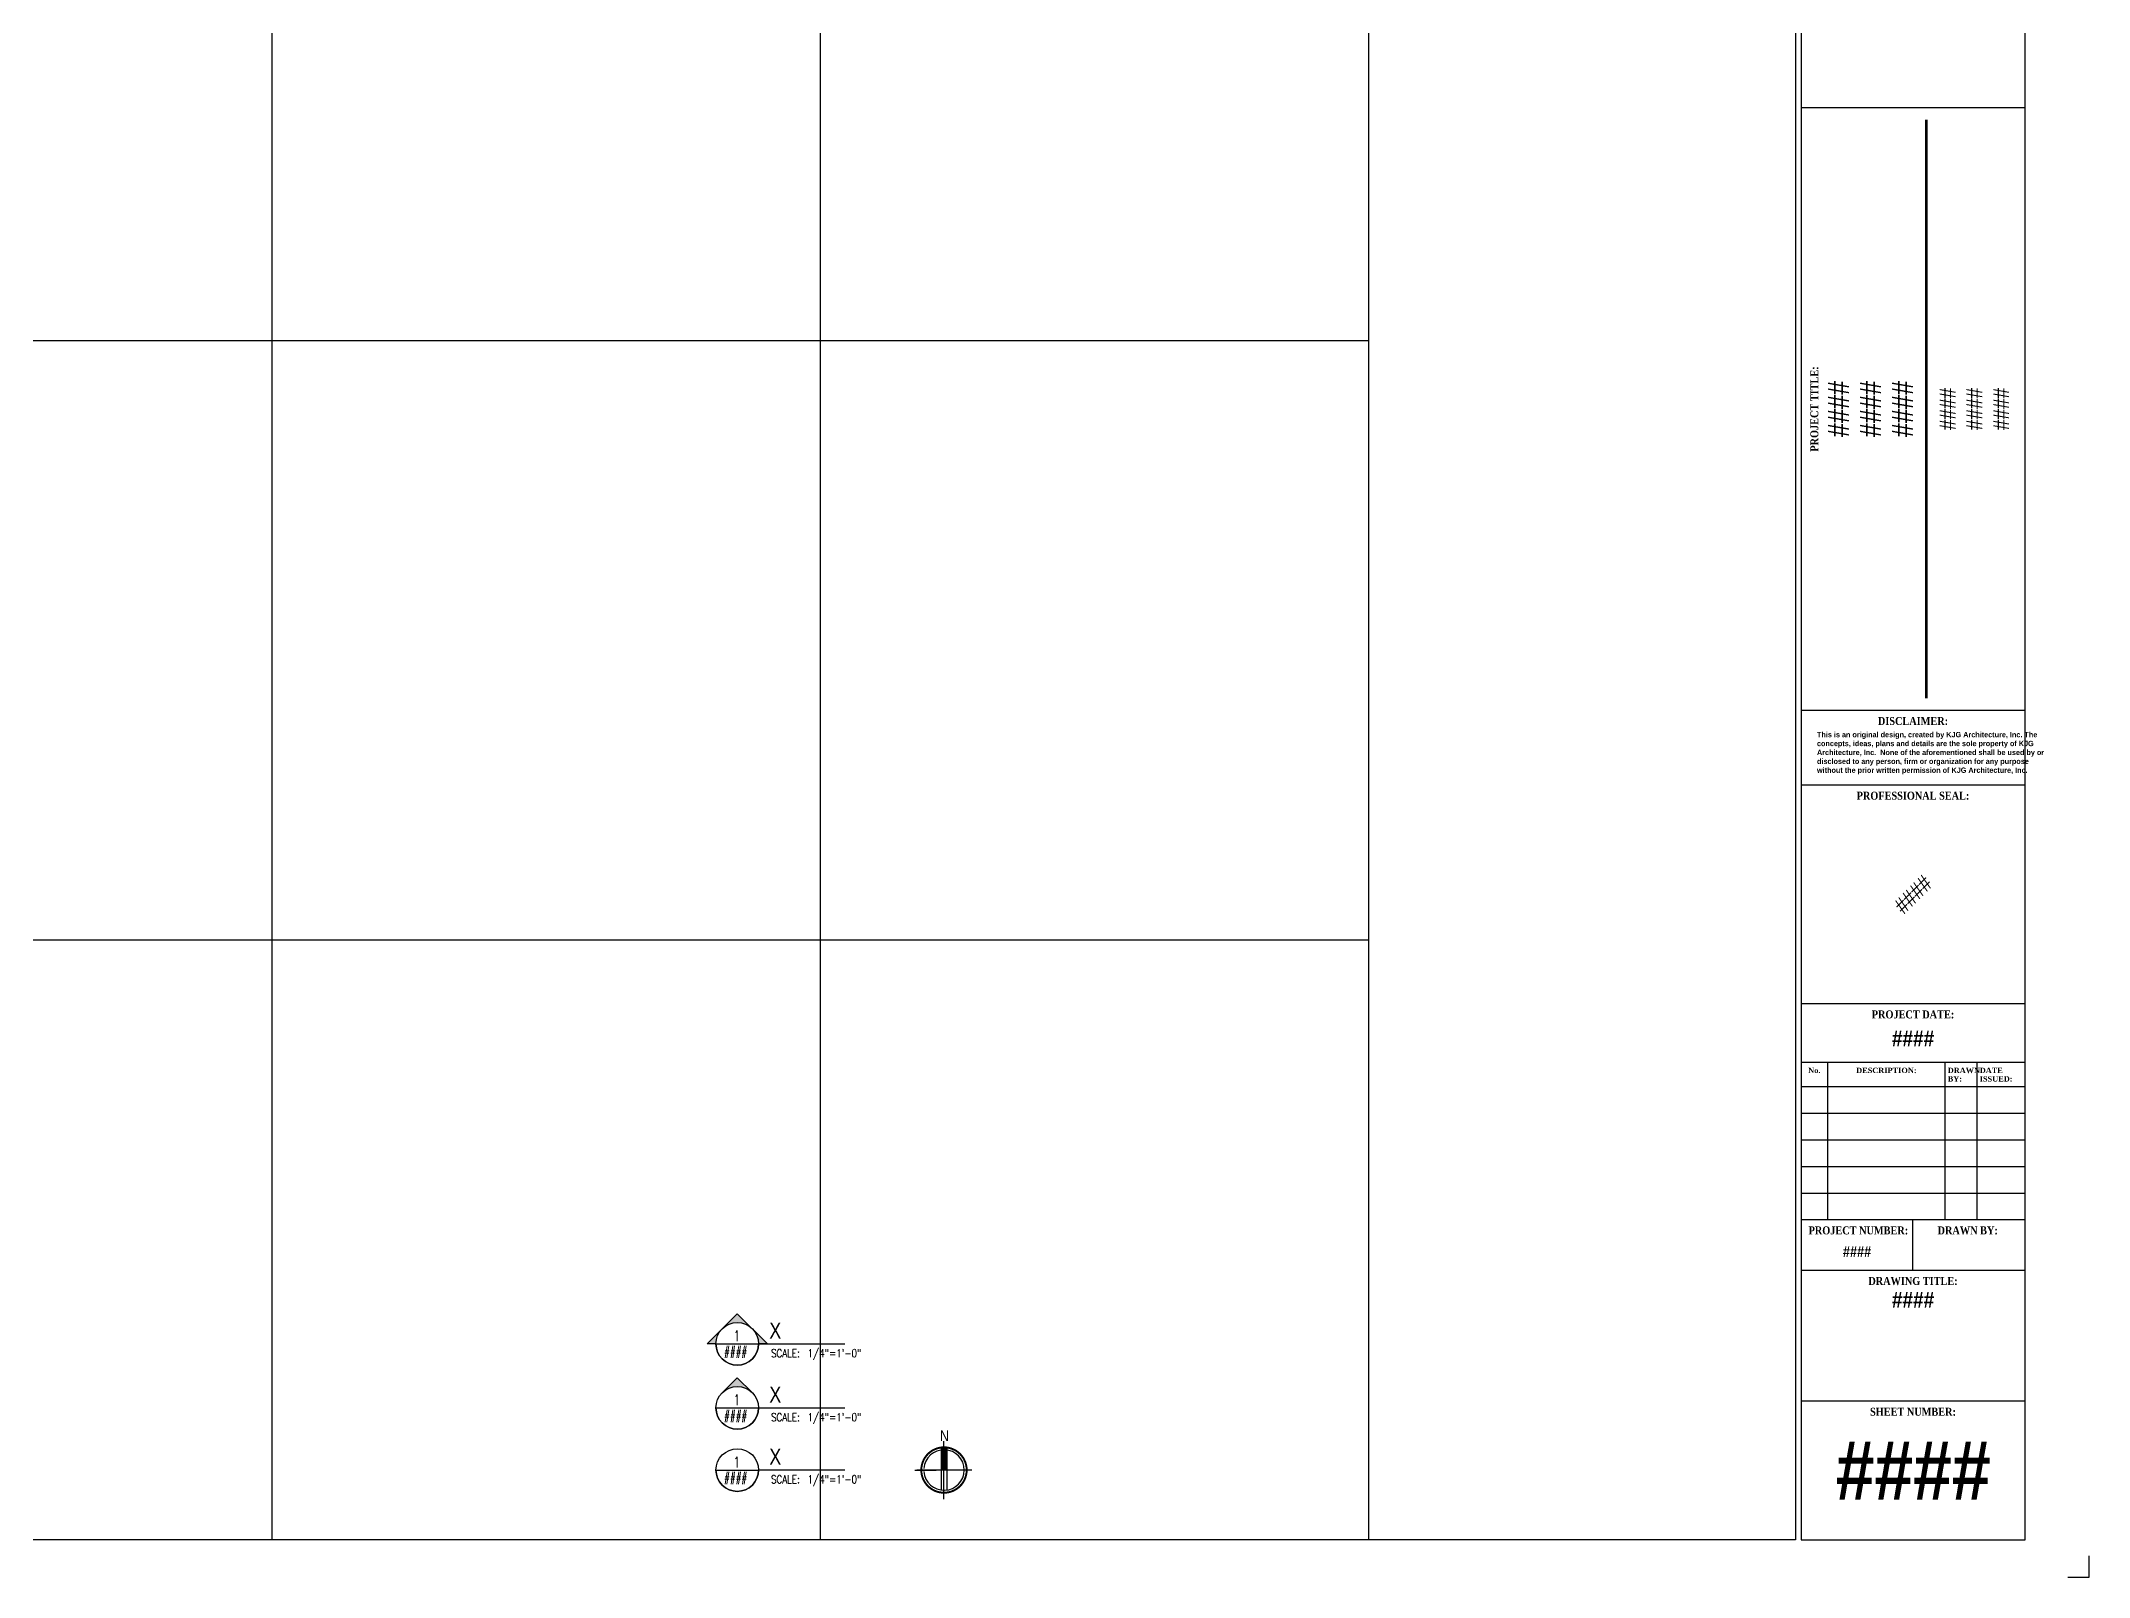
# Paper-space layout '36x48' of a CAD drawing. Header units: inches. Extents: x 0 to 48, y 0 to 36.
# Drawn here: x 24 to 48, y 0 to 18 of the extents above; entities that cross this region are included whole.
import ezdxf
from ezdxf.enums import TextEntityAlignment as Align

# ---------------------------------------------------------------- set-up
doc = ezdxf.new("R2010")
doc.units = ezdxf.units.IN
doc.header["$LTSCALE"] = 0.5
doc.header["$MEASUREMENT"] = 0
doc.layers.get('Defpoints').update_dxf_attribs({"color": 27})
doc.layers.add('A-Anno-Note', color=4, linetype='Continuous')
doc.layers.add('G-Anno-Ttlb', color=7, linetype='Continuous')
doc.layers.add('G-Anno-Nplt', color=140, linetype='Continuous', plot=False)
doc.styles.add('Archstyle', font='romans.shx', dxfattribs={"width": 0.8, "height": 0.09375})
doc.styles.add('Arial', font='arial.ttf', dxfattribs={"width": 0.85})
doc.styles.add('Arial Bold', font='arialbd.ttf', dxfattribs={"width": 0.85})
doc.styles.get("Standard").update_dxf_attribs({"font": 'romans.shx', "width": 0.8})
doc.styles.add('TimesNewRoman', font='timesbd.ttf', dxfattribs={"height": 0.625})

# ---------------------------------------------------------------- blocks, each defined once
blk = doc.blocks.new('BORDER36x48')
at = {"layer": 'G-Anno-Nplt'}
blk.add_lwpolyline([(47.75, 0), (48, 0), (48, 0.25)], dxfattribs=at)
at = {"layer": 'G-Anno-Ttlb'}
for p, q in [((47.25, 17.218), (44.625, 17.218)), ((47.25, 10.156), (44.625, 10.156)), ((47.25, 9.281), (44.625, 9.281)), ((47.25, 6.718), (44.625, 6.718)), ((47.25, 6.031), (44.625, 6.031)), ((44.937, 6.031), (44.937, 4.187)), ((46.312, 6.031), (46.312, 4.187)), ((46.687, 6.031), (46.687, 4.187)), ((44.625, 5.749), (47.25, 5.749)), ((44.625, 5.437), (47.25, 5.437)), ((44.625, 5.124), (47.25, 5.124)), ((44.625, 4.812), (47.25, 4.812)), ((44.625, 4.499), (47.25, 4.499)), ((47.25, 4.187), (44.625, 4.187)), ((45.937, 3.594), (45.937, 4.187)), ((47.25, 3.594), (44.625, 3.594)), ((47.25, 2.062), (44.625, 2.062))]:
    blk.add_line(p, q, dxfattribs=at)
blk.add_lwpolyline([(44.562, 0.437), (1, 0.437), (1, 35.562), (44.562, 35.562), (44.562, 0.437)], dxfattribs=at)
blk.add_lwpolyline([(44.562, 0.437), (1, 0.437), (1, 35.562), (44.562, 35.562), (44.562, 0.437)], dxfattribs=at)
blk.add_lwpolyline([(44.625, 0.437), (47.25, 0.437), (47.25, 32.343), (44.625, 32.343)], close=True, dxfattribs=at)
at = {"layer": 'G-Anno-Ttlb', "color": 3, "const_width": 0.0312}
blk.add_lwpolyline([(46.094, 10.298), (46.094, 17.076)], dxfattribs=at)
at = {"style": 'Arial', "width": 0.85, "flags": 8}
for tag, p, height, rotation in [('PROJECTNAME1_001', (45.188, 13.357), 0.25, 90), ('PROJECTNAME2_001', (45.563, 13.357), 0.25, 90), ('PROJECTNAME3_001', (45.938, 13.357), 0.25, 90), ('PROJECTADDRESS1_001', (46.438, 13.44), 0.188, 90), ('PROJECTADDRESS2_001', (46.75, 13.44), 0.188, 90), ('PROJECTADDRESS3_001', (47.063, 13.44), 0.188, 90), ('MILESTONE_001', (45.829, 7.758), 0.188, 45)]:
    blk.add_attdef(tag, p, '', height=height, rotation=rotation, dxfattribs=at)
at = {"style": 'Arial Bold', "width": 0.85, "flags": 8}
for tag, p, height in [('DATE_001', (45.69, 6.218), 0.188), ('PROJECT#_001', (45.116, 3.75), 0.125), ('SHEETNAME_001', (45.69, 3.156), 0.188), ('SHT#_001', (45.031, 0.906), 0.688)]:
    blk.add_attdef(tag, p, '', height=height, dxfattribs=at)
at = {"color": 4, "width": 0.85}
for tag, height, style, p in [('REV#1', 0.0938, 'Arial', (44.781, 5.654)), ('REVDRW#1', 0.0938, 'Arial', (46.5, 5.654)), ('REVDATE#1', 0.0938, 'Arial', (46.969, 5.654)), ('REV#2', 0.0938, 'Arial', (44.781, 5.342)), ('REVDRW#2', 0.0938, 'Arial', (46.5, 5.342)), ('REVDATE#2', 0.0938, 'Arial', (46.969, 5.342)), ('REV#3', 0.0938, 'Arial', (44.781, 5.029)), ('REVDRW#3', 0.0938, 'Arial', (46.5, 5.029)), ('REVDATE#3', 0.0938, 'Arial', (46.969, 5.029)), ('REV#4', 0.0938, 'Arial', (44.781, 4.717)), ('REVDRW#4', 0.0938, 'Arial', (46.5, 4.717)), ('REVDATE#4', 0.0938, 'Arial', (46.969, 4.717)), ('REV#5', 0.0938, 'Arial', (44.781, 4.404)), ('REVDRW#5', 0.0938, 'Arial', (46.5, 4.404)), ('REVDATE#5', 0.0938, 'Arial', (46.969, 4.404)), ('AUTHOR', 0.125, 'Arial Bold', (46.57, 3.812))]:
    blk.add_attdef(tag, text='', height=height, dxfattribs=dict(at, style=style)).set_placement(p, align=Align.MIDDLE_CENTER)
at = {"color": 4, "style": 'Arial', "width": 0.85}
for tag, p in [('REVDESC#1-1', (44.989, 5.654)), ('REVDESC#1-2', (44.989, 5.531)), ('REVDESC#2-1', (44.989, 5.342)), ('REVDESC#2-2', (44.989, 5.219)), ('REVDESC#3-1', (44.989, 5.029)), ('REVDESC#3-2', (44.989, 4.906)), ('REVDESC#4-1', (44.989, 4.717)), ('REVDESC#4-2', (44.989, 4.594)), ('REVDESC#5-1', (44.989, 4.404)), ('REVDESC#5-2', (44.989, 4.281))]:
    blk.add_attdef(tag, text='', height=0.0938, dxfattribs=at).set_placement(p, align=Align.MIDDLE_LEFT)
at = {"layer": 'G-Anno-Ttlb', "color": 3, "style": 'TimesNewRoman', "width": 0.85}
blk.add_text('PROJECT TITLE:', height=0.09375, rotation=90, dxfattribs=at).set_placement((44.781, 13.687), align=Align.MIDDLE_CENTER)
for s, height, p in [('DISCLAIMER:', 0.09375, (45.937, 10.031)), ('PROFESSIONAL SEAL:', 0.09375, (45.937, 9.156)), ('PROJECT DATE:', 0.09375, (45.937, 6.593)), ('No.', 0.0625, (44.781, 5.937)), ('DESCRIPTION:', 0.0625, (45.625, 5.937)), ('PROJECT NUMBER:', 0.09375, (45.297, 4.062)), ('DRAWN BY:', 0.0938, (46.578, 4.062)), ('DRAWING TITLE:', 0.09375, (45.937, 3.469)), ('SHEET NUMBER:', 0.09375, (45.937, 1.937))]:
    blk.add_text(s, height=height, dxfattribs=at).set_placement(p, align=Align.MIDDLE_CENTER)
for s, p in [('DRAWN', (46.344, 5.937)), ('BY:', (46.344, 5.837)), ('DATE', (46.719, 5.937)), ('ISSUED:', (46.719, 5.837))]:
    blk.add_text(s, height=0.0625, dxfattribs=at).set_placement(p, align=Align.MIDDLE_LEFT)
at = {"layer": 'G-Anno-Ttlb', "color": 3, "insert": (44.812, 9.903), "char_height": 0.0625, "width": 2.40473, "attachment_point": 1, "style": 'Arial'}
blk.add_mtext('{\\Fsasb____.pfb|c0;This is an original design, created by KJG Architecture, Inc. The concepts, ideas, plans and details are the sole property of KJG Architecture, Inc.  None of the aforementioned shall be used by or disclosed to any person, firm or organization for any purpose without the prior written permission of KJG Architecture, Inc.}', dxfattribs=at)
blk = doc.blocks.new('KJG Plan Title')
blk.add_line((-0.25, 0), (0.25, 0))
at = {"const_width": 0.0156}
blk.add_lwpolyline([(0.25, 0), (1.262, 0)], dxfattribs=at)
blk.add_circle((0, 0), 0.25)
blk.add_arc((0, 0), 0.25, 180, 0)
at = {"style": 'Archstyle', "width": 0.8}
blk.add_text('SCALE:', height=0.0938, dxfattribs=at).set_placement((0.395, -0.156))
at = {"width": 0.8}
for tag, p, height, style in [('2', (0.375, 0.312), 0.188, 'Arial'), ('1', (0.375, 0.062), 0.188, 'Arial'), ('1/X"=1\'-0"', (0.824, -0.156), 0.0938, 'Archstyle')]:
    blk.add_attdef(tag, p, '', height=height, dxfattribs=dict(at, style=style))
at = {"style": 'Archstyle', "width": 0.8}
blk.add_attdef('#', text='', height=0.125, dxfattribs=at).set_placement((-0.004, 0.094), align=Align.MIDDLE_CENTER)
at = {"width": 0.8}
blk.add_attdef('#_001', (-0.154, -0.134), '', height=0.0938, dxfattribs=at)
blk = doc.blocks.new('KJG Elevation Title')
at = {"linetype": 'ByBlock', "lineweight": -2}
blk.add_hatch(color=0, dxfattribs=at).paths.add_polyline_path([(0, 0.354), (-0.177, 0.177, -0.414214), (0.177, 0.177)])
blk.add_line((-0.25, 0), (0.25, 0))
at = {"color": 0, "linetype": 'ByBlock', "lineweight": -2}
blk.add_lwpolyline([(-0.177, 0.177), (0, 0.354), (0.177, 0.177)], dxfattribs=at)
at = {"const_width": 0.0156}
blk.add_lwpolyline([(0.25, 0), (1.262, 0)], dxfattribs=at)
blk.add_circle((0, 0), 0.25)
blk.add_arc((0, 0), 0.25, 180, 0)
at = {"style": 'Archstyle', "width": 0.8}
blk.add_text('SCALE:', height=0.0938, dxfattribs=at).set_placement((0.395, -0.156))
at = {"width": 0.8}
for tag, p, height, style in [('2', (0.375, 0.312), 0.188, 'Arial'), ('1', (0.375, 0.062), 0.188, 'Arial'), ('1/X"=1\'-0"', (0.824, -0.156), 0.0938, 'Archstyle')]:
    blk.add_attdef(tag, p, '', height=height, dxfattribs=dict(at, style=style))
at = {"style": 'Archstyle', "width": 0.8}
blk.add_attdef('#', text='', height=0.125, dxfattribs=at).set_placement((-0.004, 0.094), align=Align.MIDDLE_CENTER)
at = {"width": 0.8}
blk.add_attdef('#_001', (-0.154, -0.134), '', height=0.0938, dxfattribs=at)
blk = doc.blocks.new('Anno_Arrow_A2')
at = {"linetype": 'ByBlock', "lineweight": -2}
h = blk.add_hatch(color=0, dxfattribs=at)
h.paths.add_polyline_path([(-1.77, 1.77), (-3.54, 0), (-2.5, 0, -0.198912)])
h.paths.add_polyline_path([(0, 3.54), (-1.77, 1.77, -0.414214), (1.77, 1.77)])
h.paths.add_polyline_path([(2.37, 1.16), (2.25, 1.1, -0.114349), (2.5, 0), (3.54, 0)])
h.paths.add_polyline_path([(1.77, 1.77, -0.082683), (2.25, 1.1), (2.37, 1.16)])
at = {"color": 0, "linetype": 'ByBlock', "lineweight": -2}
blk.add_lwpolyline([(-2.5, 0), (-3.54, 0), (0, 3.54), (3.54, 0), (2.5, 0)], dxfattribs=at)
blk = doc.blocks.new('KJG Section Title')
blk.add_line((-0.25, 0), (0.25, 0))
at = {"const_width": 0.0156}
blk.add_lwpolyline([(0.25, 0), (1.262, 0)], dxfattribs=at)
blk.add_circle((0, 0), 0.25)
blk.add_arc((0, 0), 0.25, 180, 0)
at = {"xscale": 0.1, "yscale": 0.1, "zscale": 0.1}
blk.add_blockref('Anno_Arrow_A2', (0, 0), dxfattribs=at)
at = {"style": 'Archstyle', "width": 0.8}
blk.add_text('SCALE:', height=0.0938, dxfattribs=at).set_placement((0.395, -0.156))
at = {"width": 0.8}
for tag, p, height, style in [('2', (0.375, 0.312), 0.188, 'Arial'), ('1', (0.375, 0.062), 0.188, 'Arial'), ('1/X"=1\'-0"', (0.824, -0.156), 0.0938, 'Archstyle')]:
    blk.add_attdef(tag, p, '', height=height, dxfattribs=dict(at, style=style))
at = {"style": 'Archstyle', "width": 0.8}
blk.add_attdef('#', text='', height=0.125, dxfattribs=at).set_placement((-0.004, 0.094), align=Align.MIDDLE_CENTER)
at = {"width": 0.8}
blk.add_attdef('#_001', (-0.154, -0.134), '', height=0.0938, dxfattribs=at)
blk = doc.blocks.new('KJG North Arrow')
at = {"layer": 'A-Anno-Note'}
for p, q in [((-0.036, 0.264), (-0.036, -0.235)), ((-0.02, 0.254), (-0.02, 0)), ((-0.004, -0.34), (-0.004, 0.34)), ((0.013, 0.254), (0.013, 0)), ((0.029, 0.264), (0.029, -0.235)), ((-0.346, 0), (-0.094, 0)), ((-0.098, 0), (-0.321, 0)), ((0.321, 0), (-0.321, 0))]:
    blk.add_line(p, q, dxfattribs=at)
at = {"layer": 'A-Anno-Note', "const_width": 0.0227}
blk.add_lwpolyline([(-0.004, -0.266, 1), (-0.004, 0.266, 1)], format="xyb", close=True, dxfattribs=at)
at = {"layer": 'A-Anno-Note'}
blk.add_arc((-0.004, 0), 0.237, 184.0608, 175.9392, dxfattribs=at)
blk.add_solid([(-0.02, 0), (0.013, 0), (-0.02, 0.254), (0.013, 0.254)], dxfattribs=at)
at = {"layer": 'A-Anno-Note', "style": 'Arial', "width": 0.85}
blk.add_text('N', height=0.125, dxfattribs=at).set_placement((0.002, 0.401), align=Align.MIDDLE_CENTER)

psp = doc.layouts.new('36x48')

# ---------------------------------------------------------------- linework, layer by layer
psp.add_line((39.562, 0.437), (39.562, 35.562))
at = {"layer": 'Defpoints'}
for p, q in [((26.708, 0.437), (26.708, 35.562)), ((33.135, 0.437), (33.135, 35.562)), ((39.562, 14.487), (1, 14.487)), ((39.562, 7.462), (1, 7.462))]:
    psp.add_line(p, q, dxfattribs=at)

# ---------------------------------------------------------------- block references
ref = psp.add_blockref('BORDER36x48', (0, 0))
ref.add_attrib('SHT#_001', '####', (45.031, 0.906), dxfattribs={"height": 0.6875, "style": 'Arial Bold', "width": 0.85})
ref.add_attrib('SHEETNAME_001', '####', (45.69, 3.156), dxfattribs={"height": 0.1875, "style": 'Arial Bold', "width": 0.85})
ref.add_attrib('PROJECT#_001', '####', (45.116, 3.75), dxfattribs={"height": 0.125, "style": 'Arial Bold', "width": 0.85})
ref.add_attrib('MILESTONE_001', '####', (45.829, 7.758), dxfattribs={"height": 0.1875, "rotation": 45, "style": 'Arial', "width": 0.85})
ref.add_attrib('DATE_001', '####', (45.69, 6.218), dxfattribs={"height": 0.1875, "style": 'Arial Bold', "width": 0.85})
ref.add_attrib('PROJECTNAME1_001', '####', (45.188, 13.357), dxfattribs={"height": 0.25, "rotation": 90, "style": 'Arial', "width": 0.85})
ref.add_attrib('PROJECTNAME2_001', '####', (45.563, 13.357), dxfattribs={"height": 0.25, "rotation": 90, "style": 'Arial', "width": 0.85})
ref.add_attrib('PROJECTNAME3_001', '####', (45.938, 13.357), dxfattribs={"height": 0.25, "rotation": 90, "style": 'Arial', "width": 0.85})
ref.add_attrib('PROJECTADDRESS1_001', '####', (46.438, 13.44), dxfattribs={"height": 0.1875, "rotation": 90, "style": 'Arial', "width": 0.85})
ref.add_attrib('PROJECTADDRESS2_001', '####', (46.75, 13.44), dxfattribs={"height": 0.1875, "rotation": 90, "style": 'Arial', "width": 0.85})
ref.add_attrib('PROJECTADDRESS3_001', '####', (47.063, 13.44), dxfattribs={"height": 0.1875, "rotation": 90, "style": 'Arial', "width": 0.85})
at = {"layer": 'A-Anno-Note'}
for name, p in [('KJG Section Title', (32.16, 2.732)), ('KJG Elevation Title', (32.16, 1.982)), ('KJG Plan Title', (32.16, 1.254))]:
    psp.add_blockref(name, p, dxfattribs=at).add_auto_attribs({'#': '1', '1': 'X', '1/X"=1\'-0"': '1/4"=1\'-0"', '#_001': '####'})
psp.add_blockref('KJG North Arrow', (34.586, 1.254), dxfattribs=at)

doc.saveas('drawing.dxf')
